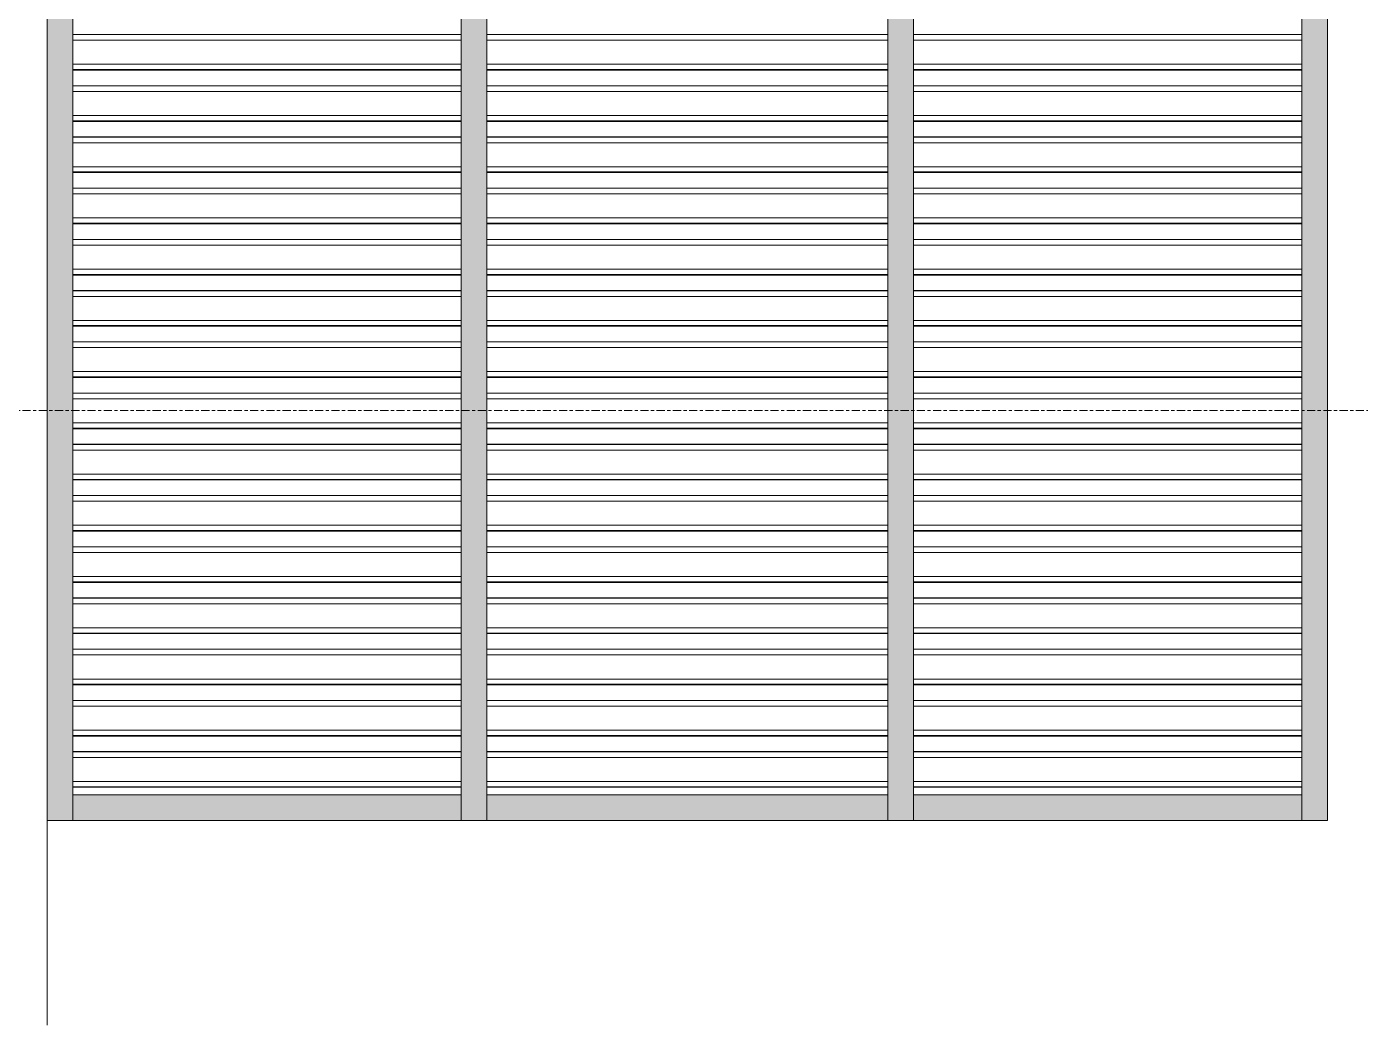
# Model space of a CAD drawing. Header units: millimetres. Extents: x 68650 to 268645, y -2410 to 17645.
# Drawn here: x 224628 to 227232, y 1000 to 2950 of the extents above; entities that cross this region are included whole.
import ezdxf

# ---------------------------------------------------------------- set-up
doc = ezdxf.new("R2010")
doc.units = ezdxf.units.MM
doc.linetypes.add('Centre', pattern=[31.75, 6.35, -4.7625, 15.875, -4.7625])
for name, color, linetype, lineweight in [('A-FLOR-LEVL-2', 51, 'Centre', 9), ('A-GLAZ-CWMG', 51, 'Continuous', 18), ('A-GLAZ-CWMG-3', 254, 'Continuous', 18), ('A-WALL', 113, 'Continuous', 18), ('S-COLS', 52, 'Continuous', 18)]:
    doc.layers.add(name, color=color, linetype=linetype, lineweight=lineweight)

# ---------------------------------------------------------------- blocks, each defined once
blk = doc.blocks.new('Rectangular Mullion - 50 x 100mm-2492467-TKCS_NHÀ MÁY PHÁT ĐIỆN - MẶT CẮT 1')
at = {"layer": 'A-GLAZ-CWMG-3'}
blk.add_hatch(color=256, dxfattribs=at).paths.add_polyline_path([(77260.9, 1400), (77260.9, 1450), (76502.6, 1450), (76502.6, 1400), (76660, 1400)])
at = {"layer": 'A-GLAZ-CWMG'}
for p, q in [((76502.6, 1400), (76502.6, 1450)), ((77260.9, 1450), (76502.6, 1450)), ((77260.9, 1450), (77260.9, 1400))]:
    blk.add_line(p, q, dxfattribs=at)
blk = doc.blocks.new('Rectangular Mullion - 50 x 100mm-2492468-TKCS_NHÀ MÁY PHÁT ĐIỆN - MẶT CẮT 1')
at = {"layer": 'A-GLAZ-CWMG-3'}
blk.add_hatch(color=256, dxfattribs=at).paths.add_polyline_path([(77310.9, 1400), (78094.2, 1400), (78094.2, 1450), (77310.9, 1450)])
at = {"layer": 'A-GLAZ-CWMG'}
for p, q in [((77310.9, 1400), (77310.9, 1450)), ((78094.2, 1450), (77310.9, 1450)), ((78094.2, 1450), (78094.2, 1400))]:
    blk.add_line(p, q, dxfattribs=at)
blk = doc.blocks.new('Rectangular Mullion - 50 x 100mm-V82-TKCS_NHÀ MÁY PHÁT ĐIỆN - MẶT CẮT 1')
at = {"layer": 'A-GLAZ-CWMG-3'}
blk.add_hatch(color=256, dxfattribs=at).paths.add_polyline_path([(78952.564287, 1400), (78952.564287, 1500), (78902.564287, 1500), (78902.564287, 1400)])
at = {"layer": 'A-GLAZ-CWMG'}
blk.add_line((78902.564287, 1500), (78902.564287, 1400), dxfattribs=at)
blk = doc.blocks.new('Rectangular Mullion - 50 x 100mm-V83-TKCS_NHÀ MÁY PHÁT ĐIỆN - MẶT CẮT 1')
at = {"layer": 'A-GLAZ-CWMG-3'}
blk.add_hatch(color=256, dxfattribs=at).paths.add_polyline_path([(78952.564287, 1500), (78952.564287, 1600), (78902.564287, 1600), (78902.564287, 1500)])
at = {"layer": 'A-GLAZ-CWMG'}
blk.add_line((78902.564287, 1600), (78902.564287, 1500), dxfattribs=at)
blk = doc.blocks.new('Rectangular Mullion - 50 x 100mm-2333211-TKCS_NHÀ MÁY PHÁT ĐIỆN - MẶT CẮT 1')
at = {"layer": 'A-GLAZ-CWMG-3'}
blk.add_hatch(color=256, dxfattribs=at).paths.add_polyline_path([(76502.564287, 1400), (76502.564287, 1500), (76452.564287, 1500), (76452.564287, 1400)])
at = {"layer": 'A-GLAZ-CWMG'}
blk.add_line((76502.564287, 1400), (76502.564287, 1500), dxfattribs=at)
blk = doc.blocks.new('Rectangular Mullion - 50 x 100mm-2333212-TKCS_NHÀ MÁY PHÁT ĐIỆN - MẶT CẮT 1')
at = {"layer": 'A-GLAZ-CWMG-3'}
blk.add_hatch(color=256, dxfattribs=at).paths.add_polyline_path([(76502.564287, 1500), (76502.564287, 1600), (76452.564287, 1600), (76452.564287, 1500)])
at = {"layer": 'A-GLAZ-CWMG'}
blk.add_line((76502.564287, 1500), (76502.564287, 1600), dxfattribs=at)
blk = doc.blocks.new('Rectangular Mullion - MULLION LA SACH-2492469-TKCS_NHÀ MÁY PHÁT ĐIỆN - MẶT CẮT 1')
at = {"layer": 'A-GLAZ-CWMG'}
for p, q in [((76502.6, 1534.3), (77260.9, 1534.3)), ((76502.6, 1534.2), (77260.9, 1534.2)), ((76502.6, 1523.1), (77260.9, 1523.1)), ((77260.9, 1476.1), (76502.6, 1476.1)), ((76502.6, 1465.9), (77260.9, 1465.9)), ((76502.6, 1465.8), (77260.9, 1465.8)), ((76502.6, 1464.8), (77260.9, 1464.8))]:
    blk.add_line(p, q, dxfattribs=at)
blk = doc.blocks.new('Rectangular Mullion - MULLION LA SACH-2492470-TKCS_NHÀ MÁY PHÁT ĐIỆN - MẶT CẮT 1')
at = {"layer": 'A-GLAZ-CWMG'}
for p, q in [((77310.9, 1534.3), (78094.2, 1534.3)), ((77310.9, 1534.2), (78094.2, 1534.2)), ((77310.9, 1523.1), (78094.2, 1523.1)), ((78094.2, 1476.1), (77310.9, 1476.1)), ((77310.9, 1465.9), (78094.2, 1465.9)), ((77310.9, 1465.8), (78094.2, 1465.8)), ((77310.9, 1464.8), (78094.2, 1464.8))]:
    blk.add_line(p, q, dxfattribs=at)
blk = doc.blocks.new('Rectangular Mullion - 50 x 100mm-2333204-TKCS_NHÀ MÁY PHÁT ĐIỆN - MẶT CẮT 1')
at = {"layer": 'A-GLAZ-CWMG-3'}
blk.add_hatch(color=256, dxfattribs=at).paths.add_polyline_path([(77260.9, 1400), (77310.9, 1400), (77310.9, 1500), (77260.9, 1500)])
at = {"layer": 'A-GLAZ-CWMG'}
for p, q in [((77260.9, 1500), (77260.9, 1400)), ((77310.9, 1400), (77310.9, 1500))]:
    blk.add_line(p, q, dxfattribs=at)
blk = doc.blocks.new('Rectangular Mullion - 50 x 100mm-2333205-TKCS_NHÀ MÁY PHÁT ĐIỆN - MẶT CẮT 1')
at = {"layer": 'A-GLAZ-CWMG-3'}
blk.add_hatch(color=256, dxfattribs=at).paths.add_polyline_path([(77260.9, 1500), (77310.9, 1500), (77310.9, 1600), (77260.9, 1600)])
at = {"layer": 'A-GLAZ-CWMG'}
for p, q in [((77260.9, 1600), (77260.9, 1500)), ((77310.9, 1500), (77310.9, 1600))]:
    blk.add_line(p, q, dxfattribs=at)

msp = doc.modelspace()

# ---------------------------------------------------------------- linework, layer by layer
at = {"layer": 'A-FLOR-LEVL-2'}
msp.add_line((217496.2, 2200), (240354.9, 2200), dxfattribs=at)
at = {"layer": 'A-WALL'}
for p, q in [((227167.5, 4400), (227167.5, 1400)), ((227167.5, 1400), (224667.5, 1400))]:
    msp.add_line(p, q, dxfattribs=at)
at = {"layer": 'S-COLS'}
msp.add_line((224667.5, 4400), (224667.5, 1000), dxfattribs=at)

# ---------------------------------------------------------------- block references
at = {"layer": 'A-GLAZ-CWMG'}
for name, p in [('Rectangular Mullion - 50 x 100mm-2333212-TKCS_NHÀ MÁY PHÁT ĐIỆN - MẶT CẮT 1', (148214.9, 1400)), ('Rectangular Mullion - 50 x 100mm-2333205-TKCS_NHÀ MÁY PHÁT ĐIỆN - MẶT CẮT 1', (148214.9, 1400)), ('Rectangular Mullion - 50 x 100mm-2333205-TKCS_NHÀ MÁY PHÁT ĐIỆN - MẶT CẮT 1', (149048.2, 1400)), ('Rectangular Mullion - 50 x 100mm-V83-TKCS_NHÀ MÁY PHÁT ĐIỆN - MẶT CẮT 1', (148214.9, 1400)), ('Rectangular Mullion - MULLION LA SACH-2492469-TKCS_NHÀ MÁY PHÁT ĐIỆN - MẶT CẮT 1', (148214.9, 1400)), ('Rectangular Mullion - MULLION LA SACH-2492470-TKCS_NHÀ MÁY PHÁT ĐIỆN - MẶT CẮT 1', (148214.9, 1400)), ('Rectangular Mullion - MULLION LA SACH-2492469-TKCS_NHÀ MÁY PHÁT ĐIỆN - MẶT CẮT 1', (149856.6, 1400)), ('Rectangular Mullion - 50 x 100mm-2333212-TKCS_NHÀ MÁY PHÁT ĐIỆN - MẶT CẮT 1', (148214.9, 1300)), ('Rectangular Mullion - 50 x 100mm-2333205-TKCS_NHÀ MÁY PHÁT ĐIỆN - MẶT CẮT 1', (148214.9, 1300)), ('Rectangular Mullion - 50 x 100mm-2333205-TKCS_NHÀ MÁY PHÁT ĐIỆN - MẶT CẮT 1', (149048.2, 1300)), ('Rectangular Mullion - 50 x 100mm-V83-TKCS_NHÀ MÁY PHÁT ĐIỆN - MẶT CẮT 1', (148214.9, 1300)), ('Rectangular Mullion - MULLION LA SACH-2492469-TKCS_NHÀ MÁY PHÁT ĐIỆN - MẶT CẮT 1', (148214.9, 1300)), ('Rectangular Mullion - MULLION LA SACH-2492470-TKCS_NHÀ MÁY PHÁT ĐIỆN - MẶT CẮT 1', (148214.9, 1300)), ('Rectangular Mullion - MULLION LA SACH-2492469-TKCS_NHÀ MÁY PHÁT ĐIỆN - MẶT CẮT 1', (149856.6, 1300)), ('Rectangular Mullion - 50 x 100mm-2333212-TKCS_NHÀ MÁY PHÁT ĐIỆN - MẶT CẮT 1', (148214.9, 1200)), ('Rectangular Mullion - 50 x 100mm-2333205-TKCS_NHÀ MÁY PHÁT ĐIỆN - MẶT CẮT 1', (148214.9, 1200)), ('Rectangular Mullion - 50 x 100mm-2333205-TKCS_NHÀ MÁY PHÁT ĐIỆN - MẶT CẮT 1', (149048.2, 1200)), ('Rectangular Mullion - 50 x 100mm-V83-TKCS_NHÀ MÁY PHÁT ĐIỆN - MẶT CẮT 1', (148214.9, 1200)), ('Rectangular Mullion - MULLION LA SACH-2492469-TKCS_NHÀ MÁY PHÁT ĐIỆN - MẶT CẮT 1', (148214.9, 1200)), ('Rectangular Mullion - MULLION LA SACH-2492470-TKCS_NHÀ MÁY PHÁT ĐIỆN - MẶT CẮT 1', (148214.9, 1200)), ('Rectangular Mullion - MULLION LA SACH-2492469-TKCS_NHÀ MÁY PHÁT ĐIỆN - MẶT CẮT 1', (149856.6, 1200)), ('Rectangular Mullion - 50 x 100mm-2333212-TKCS_NHÀ MÁY PHÁT ĐIỆN - MẶT CẮT 1', (148214.9, 1100)), ('Rectangular Mullion - 50 x 100mm-2333205-TKCS_NHÀ MÁY PHÁT ĐIỆN - MẶT CẮT 1', (148214.9, 1100)), ('Rectangular Mullion - 50 x 100mm-2333205-TKCS_NHÀ MÁY PHÁT ĐIỆN - MẶT CẮT 1', (149048.2, 1100)), ('Rectangular Mullion - 50 x 100mm-V83-TKCS_NHÀ MÁY PHÁT ĐIỆN - MẶT CẮT 1', (148214.9, 1100)), ('Rectangular Mullion - MULLION LA SACH-2492469-TKCS_NHÀ MÁY PHÁT ĐIỆN - MẶT CẮT 1', (148214.9, 1100)), ('Rectangular Mullion - MULLION LA SACH-2492470-TKCS_NHÀ MÁY PHÁT ĐIỆN - MẶT CẮT 1', (148214.9, 1100)), ('Rectangular Mullion - MULLION LA SACH-2492469-TKCS_NHÀ MÁY PHÁT ĐIỆN - MẶT CẮT 1', (149856.6, 1100)), ('Rectangular Mullion - 50 x 100mm-2333212-TKCS_NHÀ MÁY PHÁT ĐIỆN - MẶT CẮT 1', (148214.9, 1000)), ('Rectangular Mullion - 50 x 100mm-2333205-TKCS_NHÀ MÁY PHÁT ĐIỆN - MẶT CẮT 1', (148214.9, 1000)), ('Rectangular Mullion - 50 x 100mm-2333205-TKCS_NHÀ MÁY PHÁT ĐIỆN - MẶT CẮT 1', (149048.2, 1000)), ('Rectangular Mullion - 50 x 100mm-V83-TKCS_NHÀ MÁY PHÁT ĐIỆN - MẶT CẮT 1', (148214.9, 1000)), ('Rectangular Mullion - MULLION LA SACH-2492469-TKCS_NHÀ MÁY PHÁT ĐIỆN - MẶT CẮT 1', (148214.9, 1000)), ('Rectangular Mullion - MULLION LA SACH-2492470-TKCS_NHÀ MÁY PHÁT ĐIỆN - MẶT CẮT 1', (148214.9, 1000)), ('Rectangular Mullion - MULLION LA SACH-2492469-TKCS_NHÀ MÁY PHÁT ĐIỆN - MẶT CẮT 1', (149856.6, 1000)), ('Rectangular Mullion - 50 x 100mm-2333212-TKCS_NHÀ MÁY PHÁT ĐIỆN - MẶT CẮT 1', (148214.9, 900)), ('Rectangular Mullion - 50 x 100mm-2333205-TKCS_NHÀ MÁY PHÁT ĐIỆN - MẶT CẮT 1', (148214.9, 900)), ('Rectangular Mullion - 50 x 100mm-2333205-TKCS_NHÀ MÁY PHÁT ĐIỆN - MẶT CẮT 1', (149048.2, 900)), ('Rectangular Mullion - 50 x 100mm-V83-TKCS_NHÀ MÁY PHÁT ĐIỆN - MẶT CẮT 1', (148214.9, 900)), ('Rectangular Mullion - MULLION LA SACH-2492469-TKCS_NHÀ MÁY PHÁT ĐIỆN - MẶT CẮT 1', (148214.9, 900)), ('Rectangular Mullion - MULLION LA SACH-2492470-TKCS_NHÀ MÁY PHÁT ĐIỆN - MẶT CẮT 1', (148214.9, 900)), ('Rectangular Mullion - MULLION LA SACH-2492469-TKCS_NHÀ MÁY PHÁT ĐIỆN - MẶT CẮT 1', (149856.6, 900)), ('Rectangular Mullion - 50 x 100mm-2333212-TKCS_NHÀ MÁY PHÁT ĐIỆN - MẶT CẮT 1', (148214.9, 800)), ('Rectangular Mullion - 50 x 100mm-2333205-TKCS_NHÀ MÁY PHÁT ĐIỆN - MẶT CẮT 1', (148214.9, 800)), ('Rectangular Mullion - 50 x 100mm-2333205-TKCS_NHÀ MÁY PHÁT ĐIỆN - MẶT CẮT 1', (149048.2, 800)), ('Rectangular Mullion - 50 x 100mm-V83-TKCS_NHÀ MÁY PHÁT ĐIỆN - MẶT CẮT 1', (148214.9, 800)), ('Rectangular Mullion - MULLION LA SACH-2492469-TKCS_NHÀ MÁY PHÁT ĐIỆN - MẶT CẮT 1', (148214.9, 800)), ('Rectangular Mullion - MULLION LA SACH-2492470-TKCS_NHÀ MÁY PHÁT ĐIỆN - MẶT CẮT 1', (148214.9, 800)), ('Rectangular Mullion - MULLION LA SACH-2492469-TKCS_NHÀ MÁY PHÁT ĐIỆN - MẶT CẮT 1', (149856.6, 800)), ('Rectangular Mullion - 50 x 100mm-2333212-TKCS_NHÀ MÁY PHÁT ĐIỆN - MẶT CẮT 1', (148214.9, 700)), ('Rectangular Mullion - 50 x 100mm-2333205-TKCS_NHÀ MÁY PHÁT ĐIỆN - MẶT CẮT 1', (148214.9, 700)), ('Rectangular Mullion - 50 x 100mm-2333205-TKCS_NHÀ MÁY PHÁT ĐIỆN - MẶT CẮT 1', (149048.2, 700)), ('Rectangular Mullion - 50 x 100mm-V83-TKCS_NHÀ MÁY PHÁT ĐIỆN - MẶT CẮT 1', (148214.9, 700)), ('Rectangular Mullion - MULLION LA SACH-2492469-TKCS_NHÀ MÁY PHÁT ĐIỆN - MẶT CẮT 1', (148214.9, 700)), ('Rectangular Mullion - MULLION LA SACH-2492470-TKCS_NHÀ MÁY PHÁT ĐIỆN - MẶT CẮT 1', (148214.9, 700)), ('Rectangular Mullion - MULLION LA SACH-2492469-TKCS_NHÀ MÁY PHÁT ĐIỆN - MẶT CẮT 1', (149856.6, 700)), ('Rectangular Mullion - 50 x 100mm-2333212-TKCS_NHÀ MÁY PHÁT ĐIỆN - MẶT CẮT 1', (148214.9, 600)), ('Rectangular Mullion - 50 x 100mm-2333205-TKCS_NHÀ MÁY PHÁT ĐIỆN - MẶT CẮT 1', (148214.9, 600)), ('Rectangular Mullion - 50 x 100mm-2333205-TKCS_NHÀ MÁY PHÁT ĐIỆN - MẶT CẮT 1', (149048.2, 600)), ('Rectangular Mullion - 50 x 100mm-V83-TKCS_NHÀ MÁY PHÁT ĐIỆN - MẶT CẮT 1', (148214.9, 600)), ('Rectangular Mullion - MULLION LA SACH-2492469-TKCS_NHÀ MÁY PHÁT ĐIỆN - MẶT CẮT 1', (148214.9, 600)), ('Rectangular Mullion - MULLION LA SACH-2492470-TKCS_NHÀ MÁY PHÁT ĐIỆN - MẶT CẮT 1', (148214.9, 600)), ('Rectangular Mullion - MULLION LA SACH-2492469-TKCS_NHÀ MÁY PHÁT ĐIỆN - MẶT CẮT 1', (149856.6, 600)), ('Rectangular Mullion - 50 x 100mm-2333212-TKCS_NHÀ MÁY PHÁT ĐIỆN - MẶT CẮT 1', (148214.9, 500)), ('Rectangular Mullion - 50 x 100mm-2333205-TKCS_NHÀ MÁY PHÁT ĐIỆN - MẶT CẮT 1', (148214.9, 500)), ('Rectangular Mullion - 50 x 100mm-2333205-TKCS_NHÀ MÁY PHÁT ĐIỆN - MẶT CẮT 1', (149048.2, 500)), ('Rectangular Mullion - 50 x 100mm-V83-TKCS_NHÀ MÁY PHÁT ĐIỆN - MẶT CẮT 1', (148214.9, 500)), ('Rectangular Mullion - MULLION LA SACH-2492469-TKCS_NHÀ MÁY PHÁT ĐIỆN - MẶT CẮT 1', (148214.9, 500)), ('Rectangular Mullion - MULLION LA SACH-2492470-TKCS_NHÀ MÁY PHÁT ĐIỆN - MẶT CẮT 1', (148214.9, 500)), ('Rectangular Mullion - MULLION LA SACH-2492469-TKCS_NHÀ MÁY PHÁT ĐIỆN - MẶT CẮT 1', (149856.6, 500)), ('Rectangular Mullion - 50 x 100mm-2333212-TKCS_NHÀ MÁY PHÁT ĐIỆN - MẶT CẮT 1', (148214.9, 400)), ('Rectangular Mullion - 50 x 100mm-2333205-TKCS_NHÀ MÁY PHÁT ĐIỆN - MẶT CẮT 1', (148214.9, 400)), ('Rectangular Mullion - 50 x 100mm-2333205-TKCS_NHÀ MÁY PHÁT ĐIỆN - MẶT CẮT 1', (149048.2, 400)), ('Rectangular Mullion - 50 x 100mm-V83-TKCS_NHÀ MÁY PHÁT ĐIỆN - MẶT CẮT 1', (148214.9, 400)), ('Rectangular Mullion - MULLION LA SACH-2492469-TKCS_NHÀ MÁY PHÁT ĐIỆN - MẶT CẮT 1', (148214.9, 400)), ('Rectangular Mullion - MULLION LA SACH-2492470-TKCS_NHÀ MÁY PHÁT ĐIỆN - MẶT CẮT 1', (148214.9, 400)), ('Rectangular Mullion - MULLION LA SACH-2492469-TKCS_NHÀ MÁY PHÁT ĐIỆN - MẶT CẮT 1', (149856.6, 400)), ('Rectangular Mullion - 50 x 100mm-2333212-TKCS_NHÀ MÁY PHÁT ĐIỆN - MẶT CẮT 1', (148214.9, 300)), ('Rectangular Mullion - 50 x 100mm-2333205-TKCS_NHÀ MÁY PHÁT ĐIỆN - MẶT CẮT 1', (148214.9, 300)), ('Rectangular Mullion - 50 x 100mm-2333205-TKCS_NHÀ MÁY PHÁT ĐIỆN - MẶT CẮT 1', (149048.2, 300)), ('Rectangular Mullion - 50 x 100mm-V83-TKCS_NHÀ MÁY PHÁT ĐIỆN - MẶT CẮT 1', (148214.9, 300)), ('Rectangular Mullion - MULLION LA SACH-2492469-TKCS_NHÀ MÁY PHÁT ĐIỆN - MẶT CẮT 1', (148214.9, 300)), ('Rectangular Mullion - MULLION LA SACH-2492470-TKCS_NHÀ MÁY PHÁT ĐIỆN - MẶT CẮT 1', (148214.9, 300)), ('Rectangular Mullion - MULLION LA SACH-2492469-TKCS_NHÀ MÁY PHÁT ĐIỆN - MẶT CẮT 1', (149856.6, 300)), ('Rectangular Mullion - 50 x 100mm-2333212-TKCS_NHÀ MÁY PHÁT ĐIỆN - MẶT CẮT 1', (148214.9, 200)), ('Rectangular Mullion - 50 x 100mm-2333205-TKCS_NHÀ MÁY PHÁT ĐIỆN - MẶT CẮT 1', (148214.9, 200)), ('Rectangular Mullion - 50 x 100mm-2333205-TKCS_NHÀ MÁY PHÁT ĐIỆN - MẶT CẮT 1', (149048.2, 200)), ('Rectangular Mullion - 50 x 100mm-V83-TKCS_NHÀ MÁY PHÁT ĐIỆN - MẶT CẮT 1', (148214.9, 200)), ('Rectangular Mullion - MULLION LA SACH-2492469-TKCS_NHÀ MÁY PHÁT ĐIỆN - MẶT CẮT 1', (148214.9, 200)), ('Rectangular Mullion - MULLION LA SACH-2492470-TKCS_NHÀ MÁY PHÁT ĐIỆN - MẶT CẮT 1', (148214.9, 200)), ('Rectangular Mullion - MULLION LA SACH-2492469-TKCS_NHÀ MÁY PHÁT ĐIỆN - MẶT CẮT 1', (149856.6, 200)), ('Rectangular Mullion - 50 x 100mm-2333212-TKCS_NHÀ MÁY PHÁT ĐIỆN - MẶT CẮT 1', (148214.9, 100)), ('Rectangular Mullion - 50 x 100mm-2333205-TKCS_NHÀ MÁY PHÁT ĐIỆN - MẶT CẮT 1', (148214.9, 100)), ('Rectangular Mullion - 50 x 100mm-2333205-TKCS_NHÀ MÁY PHÁT ĐIỆN - MẶT CẮT 1', (149048.2, 100)), ('Rectangular Mullion - 50 x 100mm-V83-TKCS_NHÀ MÁY PHÁT ĐIỆN - MẶT CẮT 1', (148214.9, 100)), ('Rectangular Mullion - MULLION LA SACH-2492469-TKCS_NHÀ MÁY PHÁT ĐIỆN - MẶT CẮT 1', (148214.9, 100)), ('Rectangular Mullion - MULLION LA SACH-2492470-TKCS_NHÀ MÁY PHÁT ĐIỆN - MẶT CẮT 1', (148214.9, 100)), ('Rectangular Mullion - MULLION LA SACH-2492469-TKCS_NHÀ MÁY PHÁT ĐIỆN - MẶT CẮT 1', (149856.6, 100)), ('Rectangular Mullion - 50 x 100mm-2333212-TKCS_NHÀ MÁY PHÁT ĐIỆN - MẶT CẮT 1', (148214.9, 0)), ('Rectangular Mullion - 50 x 100mm-2333205-TKCS_NHÀ MÁY PHÁT ĐIỆN - MẶT CẮT 1', (148214.9, 0)), ('Rectangular Mullion - 50 x 100mm-2333205-TKCS_NHÀ MÁY PHÁT ĐIỆN - MẶT CẮT 1', (149048.2, 0)), ('Rectangular Mullion - 50 x 100mm-V83-TKCS_NHÀ MÁY PHÁT ĐIỆN - MẶT CẮT 1', (148214.9, 0)), ('Rectangular Mullion - MULLION LA SACH-2492469-TKCS_NHÀ MÁY PHÁT ĐIỆN - MẶT CẮT 1', (148214.9, 0)), ('Rectangular Mullion - MULLION LA SACH-2492470-TKCS_NHÀ MÁY PHÁT ĐIỆN - MẶT CẮT 1', (148214.9, 0)), ('Rectangular Mullion - MULLION LA SACH-2492469-TKCS_NHÀ MÁY PHÁT ĐIỆN - MẶT CẮT 1', (149856.6, 0)), ('Rectangular Mullion - 50 x 100mm-2333211-TKCS_NHÀ MÁY PHÁT ĐIỆN - MẶT CẮT 1', (148214.9, 0)), ('Rectangular Mullion - 50 x 100mm-2333204-TKCS_NHÀ MÁY PHÁT ĐIỆN - MẶT CẮT 1', (148214.9, 0)), ('Rectangular Mullion - 50 x 100mm-2333204-TKCS_NHÀ MÁY PHÁT ĐIỆN - MẶT CẮT 1', (149048.2, 0)), ('Rectangular Mullion - 50 x 100mm-V82-TKCS_NHÀ MÁY PHÁT ĐIỆN - MẶT CẮT 1', (148214.9, 0)), ('Rectangular Mullion - 50 x 100mm-2492467-TKCS_NHÀ MÁY PHÁT ĐIỆN - MẶT CẮT 1', (148214.9, 0)), ('Rectangular Mullion - 50 x 100mm-2492468-TKCS_NHÀ MÁY PHÁT ĐIỆN - MẶT CẮT 1', (148214.9, 0)), ('Rectangular Mullion - 50 x 100mm-2492467-TKCS_NHÀ MÁY PHÁT ĐIỆN - MẶT CẮT 1', (149856.6, 0))]:
    msp.add_blockref(name, p, dxfattribs=at)

doc.saveas('drawing.dxf')
